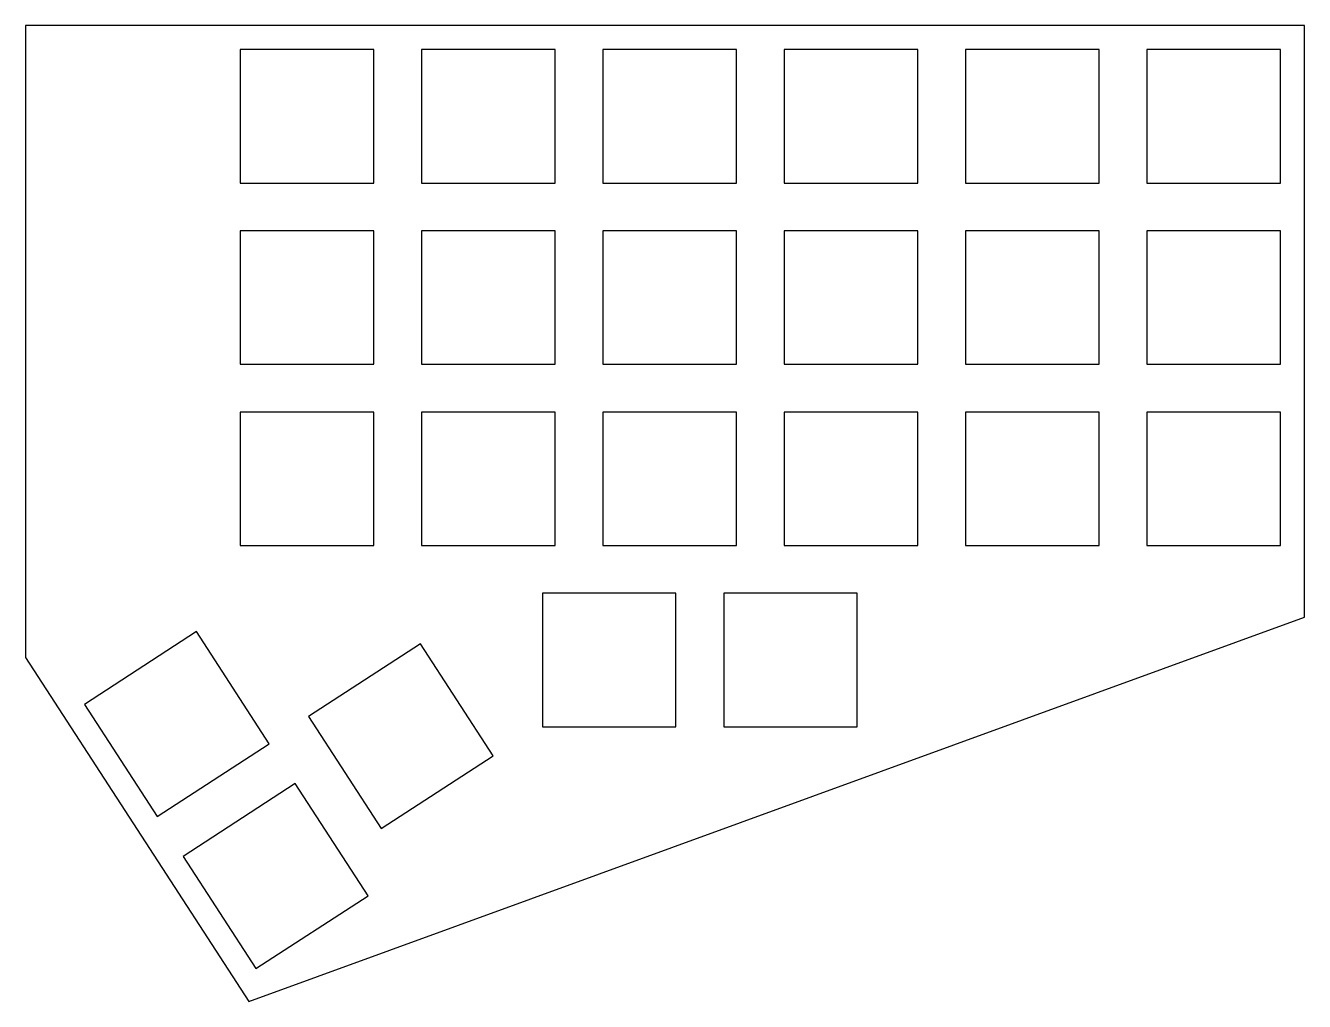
# Model space of a CAD drawing. Header units: millimetres. Extents: x 246 to 380, y -205 to -102.
import ezdxf

# ---------------------------------------------------------------- set-up
doc = ezdxf.new("R2010")
doc.units = ezdxf.units.MM

msp = doc.modelspace()

# ---------------------------------------------------------------- linework, layer by layer
for p, q in [((379.5, -102.5), (245.5, -102.5)), ((245.5, -102.5), (245.5, -168.73)), ((379.5, -164.5), (379.5, -102.5)), ((282, -105), (268, -105)), ((268, -105), (268, -119)), ((282, -119), (282, -105)), ((301, -105), (287, -105)), ((287, -105), (287, -119)), ((301, -119), (301, -105)), ((320, -105), (306, -105)), ((306, -105), (306, -119)), ((320, -119), (320, -105)), ((339, -105), (325, -105)), ((325, -105), (325, -119)), ((339, -119), (339, -105)), ((358, -105), (344, -105)), ((344, -105), (344, -119)), ((358, -119), (358, -105)), ((377, -105), (363, -105)), ((363, -105), (363, -119)), ((377, -119), (377, -105)), ((268, -119), (282, -119)), ((287, -119), (301, -119)), ((306, -119), (320, -119)), ((325, -119), (339, -119)), ((344, -119), (358, -119)), ((363, -119), (377, -119)), ((282, -124), (268, -124)), ((268, -124), (268, -138)), ((282, -138), (282, -124)), ((301, -124), (287, -124)), ((287, -124), (287, -138)), ((301, -138), (301, -124)), ((320, -124), (306, -124)), ((306, -124), (306, -138)), ((320, -138), (320, -124)), ((339, -124), (325, -124)), ((325, -124), (325, -138)), ((339, -138), (339, -124)), ((358, -124), (344, -124)), ((344, -124), (344, -138)), ((358, -138), (358, -124)), ((377, -124), (363, -124)), ((363, -124), (363, -138)), ((377, -138), (377, -124)), ((268, -138), (282, -138)), ((287, -138), (301, -138)), ((306, -138), (320, -138)), ((325, -138), (339, -138)), ((344, -138), (358, -138)), ((363, -138), (377, -138)), ((282, -143), (268, -143)), ((268, -143), (268, -157)), ((282, -157), (282, -143)), ((301, -143), (287, -143)), ((287, -143), (287, -157)), ((301, -157), (301, -143)), ((320, -143), (306, -143)), ((306, -143), (306, -157)), ((320, -157), (320, -143)), ((339, -143), (325, -143)), ((325, -143), (325, -157)), ((339, -157), (339, -143)), ((358, -143), (344, -143)), ((344, -143), (344, -157)), ((358, -157), (358, -143)), ((377, -143), (363, -143)), ((363, -143), (363, -157)), ((377, -157), (377, -143)), ((268, -157), (282, -157)), ((287, -157), (301, -157)), ((306, -157), (320, -157)), ((325, -157), (339, -157)), ((344, -157), (358, -157)), ((363, -157), (377, -157)), ((313.65, -162), (299.65, -162)), ((299.65, -162), (299.65, -176)), ((313.65, -176), (313.65, -162)), ((332.65, -162), (318.65, -162)), ((318.65, -162), (318.65, -176)), ((332.65, -176), (332.65, -162)), ((268.91, -204.77), (379.5, -164.5)), ((263.41, -166.01), (251.67, -173.64)), ((271.03, -177.76), (263.41, -166.01)), ((286.89, -167.28), (275.15, -174.91)), ((294.51, -179.02), (286.89, -167.28)), ((245.5, -168.73), (245.5, -168.74)), ((245.5, -168.74), (268.91, -204.77)), ((251.67, -173.64), (259.29, -185.38)), ((275.15, -174.91), (282.77, -186.65)), ((299.65, -176), (313.65, -176)), ((318.65, -176), (332.65, -176)), ((259.29, -185.38), (271.03, -177.76)), ((282.77, -186.65), (294.51, -179.02)), ((273.76, -181.95), (262.02, -189.57)), ((281.38, -193.69), (273.76, -181.95)), ((262.02, -189.57), (269.64, -201.32)), ((269.64, -201.32), (281.38, -193.69))]:
    msp.add_line(p, q)

doc.saveas('drawing.dxf')
